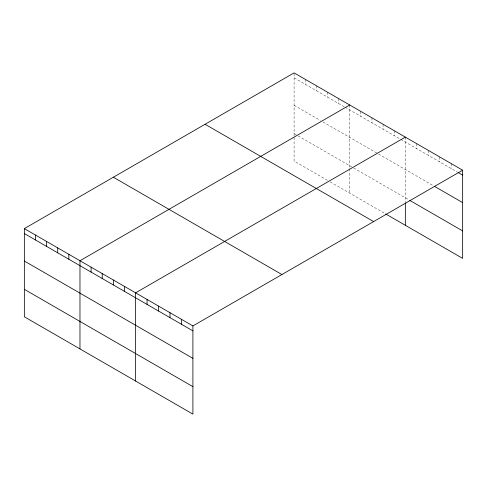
<?xml version="1.0" encoding="UTF-8"?>
<svg xmlns="http://www.w3.org/2000/svg" width="487" height="487" viewBox="0 0 487 487"><rect width="100%" height="100%" fill="white"/><g stroke="black" fill="none" stroke-linecap="round" stroke-linejoin="round"><path stroke-width="0.37" stroke-dasharray="2.44 1.83" d="M294.093 135.824L294.093 72.88M294.093 77.829L344.486 106.915M345.137 107.298L400.107 139.032M400.758 139.41L457.555 172.197M294.093 105.295L320.269 120.411M322.887 121.92L377.857 153.655M378.515 154.032L433.357 185.699M294.093 133.596L297.368 135.489M298.02 135.867L352.99 167.601M353.647 167.978L408.526 199.664M327.471 180.336L294.093 161.069L294.093 136.567M330.089 181.846L385.053 213.58M451.187 163.577L451.187 168.52M439.724 156.96L439.724 161.903M428.268 150.343L428.268 155.286M416.805 143.726L416.805 148.669M405.342 137.109L405.342 202.282M394.214 130.686L394.214 135.63M383.092 124.264L383.092 129.207M371.971 117.842L371.971 122.785M360.843 111.42L360.843 116.363M349.721 104.997L349.721 167.936M349.721 168.679L349.721 193.181M338.593 98.575L338.593 103.518M327.471 92.153L327.471 97.096M316.343 85.73L316.343 90.673M305.221 79.308L305.221 84.251"/><path stroke-width="0.73" d="M462.65 170.194L294.093 72.88L24.35 228.616L24.35 316.806L192.907 414.12L192.907 325.931L462.65 170.194L462.65 258.384L385.71 213.963M349.721 104.997L79.971 260.734L79.971 348.917M405.342 137.109L135.593 292.845L135.593 381.029M458.194 172.568L462.65 175.137M434.635 186.436L462.65 202.61M409.798 200.4L462.65 230.911M205.082 124.276L373.632 221.591M113.368 177.225L281.918 274.54M24.35 228.616L192.907 325.931M24.35 233.565L192.907 330.874M24.35 261.032L192.907 358.347M24.35 289.333L192.907 386.648M405.342 203.024L405.342 225.292M181.444 319.314L181.444 324.257M169.981 312.697L169.981 317.64M158.518 306.079L158.518 311.023M147.056 299.462L147.056 304.405M124.471 286.423L124.471 291.366M113.349 280.001L113.349 284.944M102.221 273.578L102.221 278.521M91.099 267.156L91.099 272.099M68.85 254.311L68.85 259.254M57.722 247.889L57.722 252.832M46.6 241.467L46.6 246.41M35.472 235.038L35.472 239.988"/></g></svg>
